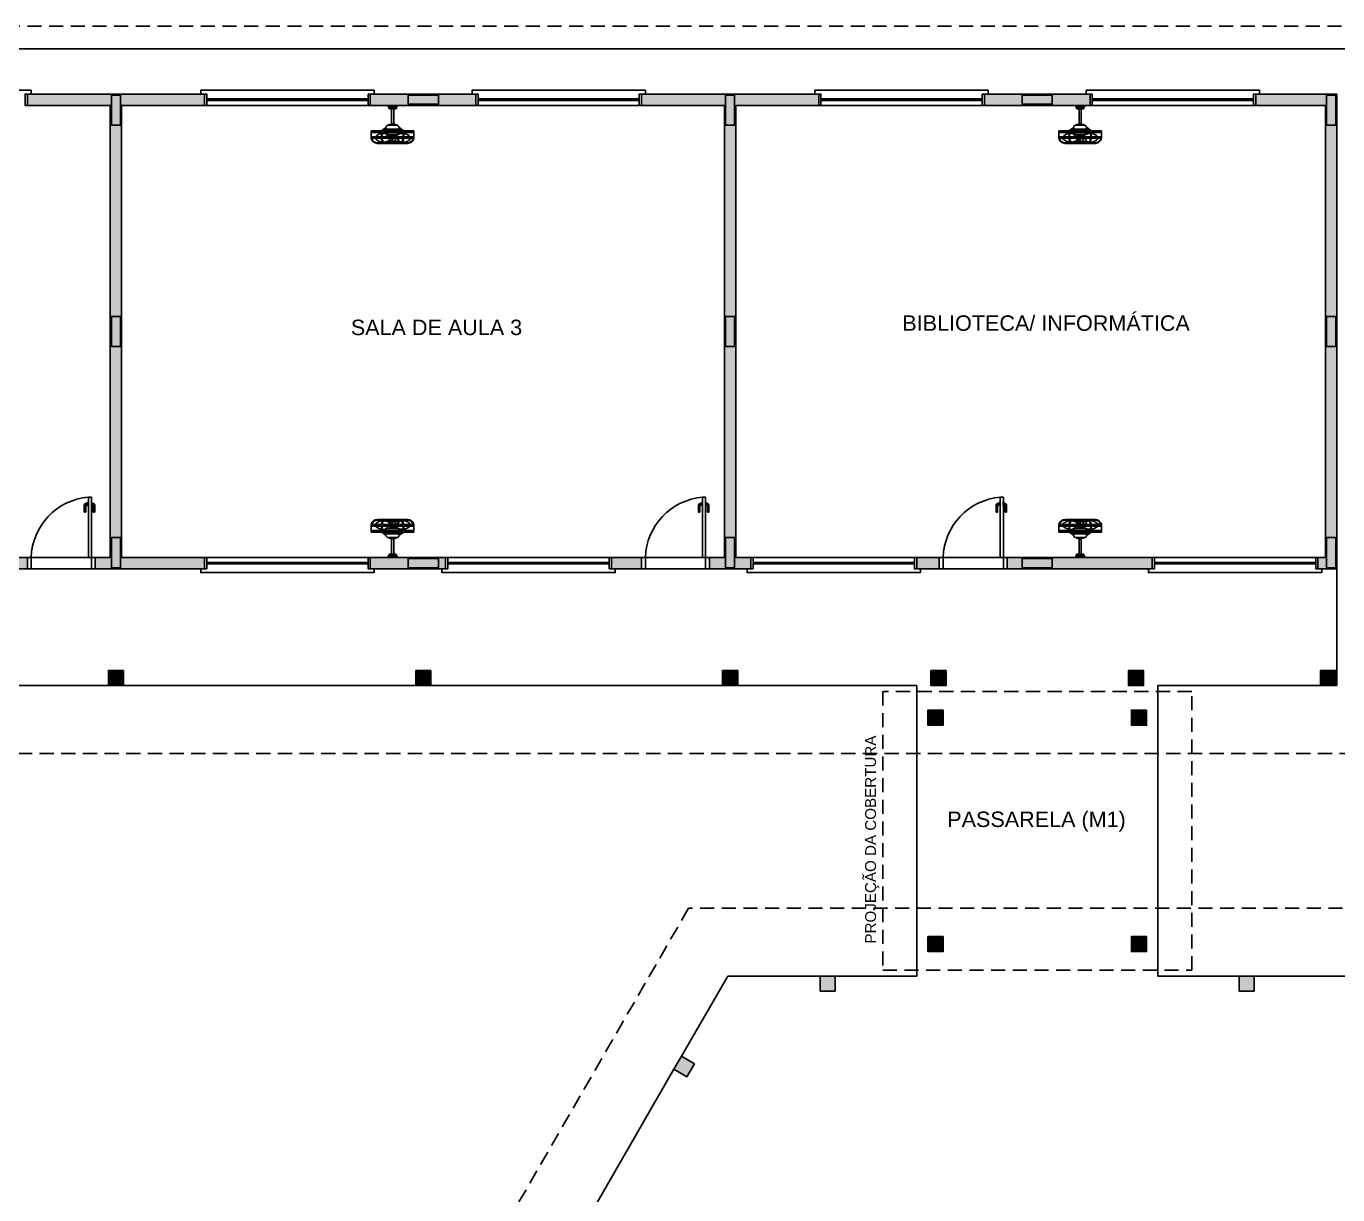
# Model space of a CAD drawing. Extents: x 247 to 523, y 32 to 113.
# Drawn here: x 454.08 to 471.48, y 70.27 to 85.78 of the extents above; entities that cross this region are included whole.
import ezdxf

# ---------------------------------------------------------------- set-up
doc = ezdxf.new("R2010")
doc.units = 0
doc.header["$LTSCALE"] = 0.005
doc.linetypes.add('TRACEJADO_G', pattern=[0.375, 0.25, -0.125])
for name, color, linetype in [('A-COTAS', 1, 'CONTINUOUS'), ('A-PAREDE', 5, 'CONTINUOUS'), ('A-PISOS-CTEL', 2, 'TRACEJADO_G'), ('A-PISOS-NIVEL', 1, 'CONTINUOUS'), ('A-PORTA', 3, 'CONTINUOUS'), ('A-SOLEIRA', 1, 'CONTINUOUS'), ('ACES-I', 251, 'CONTINUOUS'), ('AR-ESQ', 2, 'CONTINUOUS'), ('ARQ-TXT-1_050', 2, 'CONTINUOUS'), ('ARQ-TXT-1_075', 2, 'CONTINUOUS')]:
    doc.layers.add(name, color=color, linetype=linetype)
doc.styles.add('ESC-50-A20', font='arial.ttf', dxfattribs={"height": 0.1})

# ---------------------------------------------------------------- blocks, each defined once
blk = doc.blocks.new('A$C4CB241E8')
at = {"layer": 'ACES-I'}
for p, q in [((0.224, 0.5), (0.344, 0.5)), ((0.224, 0.49), (0.224, 0.5)), ((0.234, 0.48), (0.334, 0.48)), ((0.234, 0.47), (0.234, 0.48)), ((0.244, 0.46), (0.324, 0.46)), ((0.269, 0.252), (0.269, 0.46)), ((0.299, 0.252), (0.299, 0.46)), ((0.334, 0.47), (0.334, 0.48)), ((0.344, 0.49), (0.344, 0.5)), ((0.142, 0.17), (0.198, 0.212)), ((0.198, 0.203), (0.148, 0.166)), ((0.198, 0.203), (0.198, 0.166)), ((0.198, 0.189), (0.368, 0.189)), ((0.198, 0.182), (0.273, 0.182)), ((0.226, 0.24), (0.339, 0.24)), ((0.277, 0.257), (0.277, 0.253)), ((0.277, 0.253), (0.281, 0.243)), ((0.287, 0.258), (0.279, 0.258)), ((0.288, 0.253), (0.284, 0.243)), ((0.288, 0.253), (0.288, 0.257)), ((0.293, 0.182), (0.368, 0.182)), ((0.424, 0.172), (0.368, 0.213)), ((0.368, 0.205), (0.368, 0.166)), ((0.368, 0.205), (0.42, 0.166)), ((0, 0.166), (0, 0.074)), ((0, 0.166), (0.137, 0.166)), ((0, 0.145), (0.137, 0.145)), ((0, 0.089), (0.055, 0.089)), ((0.008, 0.067), (0.046, 0.067)), ((0.046, 0.067), (0.137, 0.067)), ((0.055, 0.089), (0.137, 0.089)), ((0.102, 0.007), (0.083, 0.007)), ((0.102, 0), (0.083, 0)), ((0.102, 0.007), (0.174, 0.007)), ((0.102, 0), (0.283, 0)), ((0.137, 0.166), (0.142, 0.17)), ((0.137, 0.131), (0.137, 0.145)), ((0.137, 0.089), (0.137, 0.131)), ((0.144, 0.145), (0.424, 0.145)), ((0.144, 0.132), (0.144, 0.145)), ((0.144, 0.089), (0.144, 0.132)), ((0.144, 0.089), (0.424, 0.089)), ((0.144, 0.067), (0.279, 0.067)), ((0.148, 0.166), (0.42, 0.166)), ((0.203, 0.007), (0.279, 0.007)), ((0.215, 0.027), (0.258, 0.027)), ((0.268, 0.043), (0.268, 0.067)), ((0.276, 0.118), (0.276, 0.099)), ((0.279, 0.067), (0.279, 0.009)), ((0.279, 0.067), (0.286, 0.067)), ((0.279, 0.009), (0.279, 0.007)), ((0.283, 0.089), (0.283, 0.067)), ((0.463, 0), (0.283, 0)), ((0.286, 0.067), (0.286, 0.009)), ((0.286, 0.067), (0.422, 0.067)), ((0.286, 0.009), (0.286, 0.007)), ((0.286, 0.007), (0.362, 0.007)), ((0.29, 0.118), (0.29, 0.099)), ((0.307, 0.027), (0.373, 0.027)), ((0.463, 0.007), (0.392, 0.007)), ((0.431, 0.166), (0.424, 0.172)), ((0.424, 0.145), (0.424, 0.089)), ((0.429, 0.067), (0.526, 0.067)), ((0.431, 0.166), (0.565, 0.166)), ((0.431, 0.145), (0.565, 0.145)), ((0.431, 0.13), (0.431, 0.145)), ((0.431, 0.089), (0.431, 0.13)), ((0.431, 0.089), (0.519, 0.089)), ((0.463, 0.007), (0.482, 0.007)), ((0.463, 0), (0.482, 0)), ((0.519, 0.089), (0.565, 0.089)), ((0.526, 0.067), (0.557, 0.067)), ((0.565, 0.166), (0.565, 0.074))]:
    blk.add_line(p, q, dxfattribs=at)
blk.add_lwpolyline([(0.273, 0.184), (0.273, 0.175), (0.293, 0.175), (0.293, 0.184)], close=True, dxfattribs=at)
for points in [[(0.246, 0.099), (0.246, 0.089)], [(0.323, 0.089), (0.323, 0.099), (0.246, 0.099)], [(0.246, 0.08), (0.246, 0.08)]]:
    blk.add_lwpolyline(points, dxfattribs=at)
for centre, radius, start, end in [((0.234, 0.49), 0.01, 180, 270), ((0.244, 0.47), 0.01, 180, 270), ((0.324, 0.47), 0.01, 270, 0), ((0.334, 0.49), 0.01, 270, 0), ((0.226, 0.212), 0.0283, 90, 180), ((0.283, 0.105), 0.148, 92.0593, 114.7191), ((0.242, 0.245), 0.00548, 36.9061, 175.1771), ((0.279, 0.257), 0.00141, 90, 180), ((0.283, 0.251), 0.00548, 13.9839, 166.0161), ((0.283, 0.244), 0.00141, 202.3134, 337.6866), ((0.287, 0.257), 0.00141, 0, 90), ((0.283, 0.105), 0.148, 65.2809, 87.9407), ((0.323, 0.245), 0.00548, 4.8229, 143.0939), ((0.339, 0.212), 0.0283, 3.732, 90), ((0.083, 0.084), 0.0836, 187.0241, 270.1403), ((0.083, 0.084), 0.0766, 192.4617, 270.1403), ((0.158, 0.164), 0.148, 220.8847, 270.7317), ((0.161, -0.014), 0.147, 99.4474, 135.8987), ((0.204, 0.067), 0.0671, 179.7166, 229.3446), ((0.161, -0.014), 0.147, 87.3551, 96.6689), ((0.204, 0.067), 0.06, 179.6832, 237.0138), ((0.204, 0.067), 0.0671, 229.3446, 243.4575), ((0.168, 0.133), 0, 90, 303.5739), ((0.165, 0.08), 0.0536, 23.5592, 86.613), ((0.158, 0.164), 0.148, 274.9997, 292.3413), ((0.204, 0.067), 0.06, 237.0138, 269.6517), ((0.226, 0.147), 0.0283, 182.9729, 248.6249), ((0.214, 0.101), 2.511308197128957e-15, 227.1184, 0), ((0.276, 0.127), 0.0676, 202.5993, 214.7226), ((0.158, 0.164), 0.148, 292.3413, 305.8305), ((0.283, 0.252), 0.148, 243.1417, 267.262), ((0.283, 1.064), 0.946, 265.9464, 274.0536), ((0.345, 0.107), 0.118, 199.8598, 236.3515), ((0.44, -0.107), 0.228, 134.8376, 138.9912), ((0.44, -0.107), 0.228, 130.1268, 132.3872), ((0.221, 0.107), 0.118, 303.6485, 317.1616), ((0.283, 0.252), 0.148, 272.738, 296.8583), ((0.221, 0.107), 0.118, 317.1616, 340.1402), ((0.415, -0.018), 0.148, 92.2685, 128.5678), ((0.297, 0.02), 0.0676, 22.5993, 43.7437), ((0.339, 0.147), 0.0283, 291.3751, 357.0271), ((0.409, 0.067), 0.0536, 203.5592, 228.099), ((0.362, 0.067), 0.06, 270.3483, 301.6358), ((0.409, 0.067), 0.0536, 228.099, 252.8541), ((0.362, 0.067), 0.0671, 296.5425, 307.5309), ((0.362, 0.067), 0.06, 301.6358, 0.3168), ((0.413, 0.161), 0.147, 266.0889, 320.6458), ((0.362, 0.067), 0.0671, 307.5309, 0.2834), ((0.415, -0.018), 0.148, 86.601, 92.2685), ((0.415, -0.018), 0.148, 45.7177, 83.837), ((0.482, 0.084), 0.0836, 269.8597, 352.9759), ((0.482, 0.084), 0.0766, 269.8597, 347.5383)]:
    blk.add_arc(centre, radius, start, end, dxfattribs=at)

msp = doc.modelspace()

# ---------------------------------------------------------------- hatches: boundary and pattern name
at = {"layer": 'A-COTAS'}
h = msp.add_hatch(color=253, dxfattribs=at)
h.set_gradient(color1=(173, 173, 173), color2=(173, 173, 173))
h.paths.add_polyline_path([(456.44457, 84.87658), (454.09457, 84.87658), (454.09457, 84.72658), (455.19457, 84.72658), (455.19457, 78.72658), (454.99457, 78.72658), (454.99457, 78.57658), (456.44457, 78.57658), (456.44457, 78.72658), (455.34457, 78.72658), (455.34457, 84.72658), (456.44457, 84.72658)])
h.paths.add_polyline_path([(455.20957, 84.86158), (455.32957, 84.86158), (455.32957, 84.46158), (455.20957, 84.46158)], flags=16)
h.paths.add_polyline_path([(455.20957, 78.99158), (455.32957, 78.99158), (455.32957, 78.59158), (455.20957, 78.59158)], flags=16)
h = msp.add_hatch(color=253, dxfattribs=at)
h.set_gradient(color1=(173, 173, 173), color2=(173, 173, 173))
h.paths.add_polyline_path([(455.20957, 84.46158), (455.32957, 84.46158), (455.32957, 84.86158), (455.20957, 84.86158)])
h = msp.add_hatch(color=253, dxfattribs=at)
h.set_gradient(color1=(173, 173, 173), color2=(173, 173, 173))
h.paths.add_polyline_path([(460.04457, 84.87658), (458.64457, 84.87658), (458.64457, 84.72658), (460.04457, 84.72658)])
h.paths.add_polyline_path([(459.14957, 84.86158), (459.54957, 84.86158), (459.54957, 84.74158), (459.14957, 84.74158)], flags=16)
h = msp.add_hatch(color=253, dxfattribs=at)
h.set_gradient(color1=(173, 173, 173), color2=(173, 173, 173))
h.paths.add_polyline_path([(459.14957, 84.86158), (459.14957, 84.74158), (459.54957, 84.74158), (459.54957, 84.86158)])
h = msp.add_hatch(color=253, dxfattribs=at)
h.set_gradient(color1=(173, 173, 173), color2=(173, 173, 173))
h.paths.add_polyline_path([(464.59457, 84.87658), (462.24457, 84.87658), (462.24457, 84.72658), (463.34457, 84.72658), (463.34457, 78.72658), (463.14457, 78.72658), (463.14457, 78.57658), (463.69457, 78.57658), (463.69457, 78.72658), (463.49457, 78.72658), (463.49457, 84.72658), (464.59457, 84.72658)])
h.paths.add_polyline_path([(463.35957, 84.86158), (463.47957, 84.86158), (463.47957, 84.46158), (463.35957, 84.46158)], flags=16)
h.paths.add_polyline_path([(463.35957, 78.99158), (463.47957, 78.99158), (463.47957, 78.59158), (463.35957, 78.59158)], flags=16)
h = msp.add_hatch(color=253, dxfattribs=at)
h.set_gradient(color1=(173, 173, 173), color2=(173, 173, 173))
h.paths.add_polyline_path([(463.35957, 84.46158), (463.47957, 84.46158), (463.47957, 84.86158), (463.35957, 84.86158)])
h = msp.add_hatch(color=253, dxfattribs=at)
h.set_gradient(color1=(173, 173, 173), color2=(173, 173, 173))
h.paths.add_polyline_path([(468.19457, 84.87658), (466.79457, 84.87658), (466.79457, 84.72658), (468.19457, 84.72658)])
h.paths.add_polyline_path([(467.29457, 84.86158), (467.69457, 84.86158), (467.69457, 84.74158), (467.29457, 84.74158)], flags=16)
h = msp.add_hatch(color=253, dxfattribs=at)
h.set_gradient(color1=(173, 173, 173), color2=(173, 173, 173))
h.paths.add_polyline_path([(467.29457, 84.86158), (467.29457, 84.74158), (467.69457, 84.74158), (467.69457, 84.86158)])
h = msp.add_hatch(color=253, dxfattribs=at)
h.set_gradient(color1=(173, 173, 173), color2=(173, 173, 173))
h.paths.add_polyline_path([(470.39457, 84.72658), (470.39457, 84.87658), (471.46957, 84.87658), (471.46957, 78.57658), (471.21957, 78.57658), (471.21957, 78.72658), (471.31957, 78.72658), (471.31957, 84.72658)])
h = msp.add_hatch(color=253, dxfattribs=at)
h.set_gradient(color1=(173, 173, 173), color2=(173, 173, 173))
h.paths.add_polyline_path([(471.45457, 84.46158), (471.33457, 84.46158), (471.33457, 84.86158), (471.45457, 84.86158)])
h = msp.add_hatch(color=253, dxfattribs=at)
h.set_gradient(color1=(173, 173, 173), color2=(173, 173, 173))
h.paths.add_polyline_path([(455.20957, 78.59158), (455.32957, 78.59158), (455.32957, 78.99158), (455.20957, 78.99158)])
h = msp.add_hatch(color=253, dxfattribs=at)
h.set_gradient(color1=(173, 173, 173), color2=(173, 173, 173))
h.paths.add_polyline_path([(463.35957, 78.59158), (463.47957, 78.59158), (463.47957, 78.99158), (463.35957, 78.99158)])
h = msp.add_hatch(color=253, dxfattribs=at)
h.set_gradient(color1=(173, 173, 173), color2=(173, 173, 173))
h.paths.add_polyline_path([(471.45457, 78.59158), (471.33457, 78.59158), (471.33457, 78.99158), (471.45457, 78.99158)])
h = msp.add_hatch(color=253, dxfattribs=at)
h.set_gradient(color1=(173, 173, 173), color2=(173, 173, 173))
h.paths.add_polyline_path([(454.09457, 78.72658), (453.69457, 78.72658), (453.69457, 78.57658), (454.09457, 78.57658)])
h = msp.add_hatch(color=253, dxfattribs=at)
h.set_gradient(color1=(173, 173, 173), color2=(173, 173, 173))
h.paths.add_polyline_path([(459.64457, 78.72658), (458.64457, 78.72658), (458.64457, 78.57658), (459.64457, 78.57658)])
h.paths.add_polyline_path([(459.14957, 78.71158), (459.54957, 78.71158), (459.54957, 78.59158), (459.14957, 78.59158)], flags=16)
h = msp.add_hatch(color=253, dxfattribs=at)
h.set_gradient(color1=(173, 173, 173), color2=(173, 173, 173))
h.paths.add_polyline_path([(459.14957, 78.71158), (459.14957, 78.59158), (459.54957, 78.59158), (459.54957, 78.71158)])
h = msp.add_hatch(color=253, dxfattribs=at)
h.set_gradient(color1=(173, 173, 173), color2=(173, 173, 173))
h.paths.add_polyline_path([(462.24457, 78.72658), (461.84457, 78.72658), (461.84457, 78.57658), (462.24457, 78.57658)])
h = msp.add_hatch(color=253, dxfattribs=at)
h.set_gradient(color1=(173, 173, 173), color2=(173, 173, 173))
h.paths.add_polyline_path([(466.19457, 78.72658), (465.89457, 78.72658), (465.89457, 78.57658), (466.19457, 78.57658)])
h = msp.add_hatch(color=253, dxfattribs=at)
h.set_gradient(color1=(173, 173, 173), color2=(173, 173, 173))
h.paths.add_polyline_path([(469.01957, 78.72658), (467.09457, 78.72658), (467.09457, 78.57658), (469.01957, 78.57658)])
h.paths.add_polyline_path([(467.69457, 78.59158), (467.29457, 78.59158), (467.29457, 78.71158), (467.69457, 78.71158)], flags=16)
h = msp.add_hatch(color=253, dxfattribs=at)
h.set_gradient(color1=(173, 173, 173), color2=(173, 173, 173))
h.paths.add_polyline_path([(467.29457, 78.71158), (467.29457, 78.59158), (467.69457, 78.59158), (467.69457, 78.71158)])
h = msp.add_hatch(color=253, dxfattribs=at)
h.set_gradient(color1=(173, 173, 173), color2=(173, 173, 173))
h.paths.add_polyline_path([(455.36957, 77.22658), (455.16957, 77.22658), (455.16957, 77.02658), (455.36957, 77.02658)])
h = msp.add_hatch(color=253, dxfattribs=at)
h.set_gradient(color1=(173, 173, 173), color2=(173, 173, 173))
h.paths.add_polyline_path([(459.44957, 77.22658), (459.24957, 77.22658), (459.24957, 77.02658), (459.44957, 77.02658)])
h = msp.add_hatch(color=253, dxfattribs=at)
h.set_gradient(color1=(173, 173, 173), color2=(173, 173, 173))
h.paths.add_polyline_path([(463.51957, 77.22658), (463.31957, 77.22658), (463.31957, 77.02658), (463.51957, 77.02658)])
h = msp.add_hatch(color=253, dxfattribs=at)
h.set_gradient(color1=(173, 173, 173), color2=(173, 173, 173))
h.paths.add_polyline_path([(466.28408, 77.22658), (466.08408, 77.22658), (466.08408, 77.02658), (466.28408, 77.02658)])
h = msp.add_hatch(color=253, dxfattribs=at)
h.set_gradient(color1=(173, 173, 173), color2=(173, 173, 173))
h.paths.add_polyline_path([(468.70505, 77.22658), (468.90505, 77.22658), (468.90505, 77.02658), (468.70505, 77.02658)])
h = msp.add_hatch(color=253, dxfattribs=at)
h.set_gradient(color1=(173, 173, 173), color2=(173, 173, 173))
h.paths.add_polyline_path([(471.45457, 77.22658), (471.25457, 77.22658), (471.25457, 77.02658), (471.45457, 77.02658)])
h = msp.add_hatch(color=253, dxfattribs=at)
h.set_gradient(color1=(173, 173, 173), color2=(173, 173, 173))
h.paths.add_polyline_path([(466.24457, 76.70138), (466.04457, 76.70138), (466.04457, 76.50138), (466.24457, 76.50138)])
h = msp.add_hatch(color=253, dxfattribs=at)
h.set_gradient(color1=(173, 173, 173), color2=(173, 173, 173))
h.paths.add_polyline_path([(468.94457, 76.70138), (468.74457, 76.70138), (468.74457, 76.50138), (468.94457, 76.50138)])
h = msp.add_hatch(color=253, dxfattribs=at)
h.set_gradient(color1=(173, 173, 173), color2=(173, 173, 173))
h.paths.add_polyline_path([(466.24457, 73.6973), (466.04457, 73.6973), (466.04457, 73.4973), (466.24457, 73.4973)])
h = msp.add_hatch(color=253, dxfattribs=at)
h.set_gradient(color1=(173, 173, 173), color2=(173, 173, 173))
h.paths.add_polyline_path([(468.94457, 73.6973), (468.74457, 73.6973), (468.74457, 73.4973), (468.94457, 73.4973)])
h = msp.add_hatch(color=253, dxfattribs=at)
h.set_gradient(color1=(173, 173, 173), color2=(173, 173, 173))
h.paths.add_polyline_path([(474.95948, 64.9573), (474.84401, 64.9573), (474.82288, 64.92069), (474.95948, 64.84183)])
h.paths.add_polyline_path([(475.07495, 64.9573), (474.95948, 64.9573), (474.95948, 64.84183), (474.99609, 64.82069)])
h.paths.add_polyline_path([(474.95948, 65.07277), (474.95948, 64.9573), (475.07495, 64.9573), (475.09609, 64.9939)])
h.paths.add_polyline_path([(474.95948, 65.07277), (474.92288, 65.0939), (474.84401, 64.9573), (474.95948, 64.9573)])
h.paths.add_polyline_path([(475.07495, 67.1573), (474.95948, 67.1573), (474.95948, 67.04183), (475.09609, 67.12069)])
h.paths.add_polyline_path([(474.99609, 67.2939), (474.95948, 67.27277), (474.95948, 67.1573), (475.07495, 67.1573)])
h.paths.add_polyline_path([(474.95948, 67.27277), (474.82288, 67.1939), (474.84401, 67.1573), (474.95948, 67.1573)])
h.paths.add_polyline_path([(474.95948, 67.1573), (474.84401, 67.1573), (474.92288, 67.02069), (474.95948, 67.04183)])
h.paths.add_polyline_path([(472.31626, 71.9355), (472.29512, 71.9721), (472.17965, 71.9721), (472.17965, 71.85663)])
h.paths.add_polyline_path([(472.21626, 72.10871), (472.17965, 72.08757), (472.17965, 71.9721), (472.29512, 71.9721)])
h.paths.add_polyline_path([(472.17965, 72.08757), (472.04305, 72.00871), (472.06418, 71.9721), (472.17965, 71.9721)])
h.paths.add_polyline_path([(472.17965, 71.9721), (472.06418, 71.9721), (472.14305, 71.8355), (472.17965, 71.85663)])
h.paths.add_polyline_path([(470.3744, 73.0721), (470.2744, 73.0721), (470.2744, 72.9721), (470.3744, 72.9721)])
h.paths.add_polyline_path([(470.2744, 73.0721), (470.1744, 73.0721), (470.1744, 72.9721), (470.2744, 72.9721)])
h.paths.add_polyline_path([(470.2744, 73.1721), (470.1744, 73.1721), (470.1744, 73.0721), (470.2744, 73.0721)])
h.paths.add_polyline_path([(470.3744, 73.1721), (470.2744, 73.1721), (470.2744, 73.0721), (470.3744, 73.0721)])
h.paths.add_polyline_path([(464.81474, 73.0721), (464.71474, 73.0721), (464.71474, 72.9721), (464.81474, 72.9721)])
h.paths.add_polyline_path([(464.81474, 73.1721), (464.71474, 73.1721), (464.71474, 73.0721), (464.81474, 73.0721)])
h.paths.add_polyline_path([(464.71474, 73.1721), (464.61474, 73.1721), (464.61474, 73.0721), (464.71474, 73.0721)])
h.paths.add_polyline_path([(464.71474, 73.0721), (464.61474, 73.0721), (464.61474, 72.9721), (464.71474, 72.9721)])
h.paths.add_polyline_path([(462.92495, 71.9721), (462.80948, 71.9721), (462.80948, 71.85663), (462.84609, 71.8355)])
h.paths.add_polyline_path([(462.80948, 72.08757), (462.80948, 71.9721), (462.92495, 71.9721), (462.94609, 72.00871)])
h.paths.add_polyline_path([(462.80948, 72.08757), (462.77288, 72.10871), (462.69401, 71.9721), (462.80948, 71.9721)])
h.paths.add_polyline_path([(462.80948, 71.9721), (462.69401, 71.9721), (462.67288, 71.9355), (462.80948, 71.85663)])
h.paths.add_polyline_path([(460.14512, 67.1573), (460.02965, 67.1573), (460.02965, 67.04183), (460.06626, 67.02069)])
h.paths.add_polyline_path([(460.16626, 67.1939), (460.02965, 67.27277), (460.02965, 67.1573), (460.14512, 67.1573)])
h.paths.add_polyline_path([(460.02965, 67.27277), (459.99305, 67.2939), (459.91418, 67.1573), (460.02965, 67.1573)])
h.paths.add_polyline_path([(460.02965, 67.1573), (459.91418, 67.1573), (459.89305, 67.12069), (460.02965, 67.04183)])
h.paths.add_polyline_path([(460.14512, 64.9573), (460.02965, 64.9573), (460.02965, 64.84183), (460.16626, 64.92069)])
h.paths.add_polyline_path([(460.06626, 65.0939), (460.02965, 65.07277), (460.02965, 64.9573), (460.14512, 64.9573)])
h.paths.add_polyline_path([(460.02965, 65.07277), (459.89305, 64.9939), (459.91418, 64.9573), (460.02965, 64.9573)])
h.paths.add_polyline_path([(460.02965, 64.9573), (459.91418, 64.9573), (459.99305, 64.82069), (460.02965, 64.84183)])

# ---------------------------------------------------------------- linework, layer by layer
at = {"layer": 'A-COTAS', "color": 253}
msp.add_line((462.24457, 84.72658), (462.24457, 84.87658), dxfattribs=at)
at = {"layer": 'A-COTAS', "color": 251}
msp.add_line((471.46957, 78.57658), (471.46957, 77.02658), dxfattribs=at)
msp.add_lwpolyline([(459.14957, 84.86158), (459.14957, 84.74158), (459.54957, 84.74158), (459.54957, 84.86158)], close=True, dxfattribs=at)
at = {"layer": 'A-PAREDE', "color": 251}
for p, q in [((456.44457, 84.87658), (454.09457, 84.87658)), ((454.09457, 84.72658), (454.09457, 84.87658)), ((456.44457, 84.72658), (456.44457, 84.87658)), ((464.59457, 84.72658), (464.59457, 84.87658)), ((470.39457, 84.87658), (471.46957, 84.87658)), ((470.39457, 84.72658), (470.39457, 84.87658)), ((471.46957, 78.57658), (471.46957, 84.87658)), ((455.19457, 78.72658), (455.19457, 84.72658)), ((455.34457, 78.72658), (455.34457, 84.72658)), ((456.44457, 84.72658), (455.34457, 84.72658)), ((463.34457, 78.72658), (463.34457, 84.72658)), ((463.49457, 78.72658), (463.49457, 84.72658)), ((464.59457, 84.72658), (463.49457, 84.72658)), ((470.39457, 84.72658), (471.31957, 84.72658)), ((471.31957, 78.72658), (471.31957, 84.72658)), ((455.19457, 78.72658), (454.98868, 78.72658)), ((454.99457, 78.72658), (454.99457, 78.57658)), ((455.19457, 78.72658), (454.99457, 78.72658)), ((456.44457, 78.72658), (455.34457, 78.72658)), ((456.44457, 78.72658), (456.44457, 78.57658)), ((458.64457, 78.72658), (459.64457, 78.72658)), ((458.64457, 78.72658), (458.64457, 78.57658)), ((459.64457, 78.72658), (459.64457, 78.57658)), ((461.84457, 78.57658), (461.84457, 78.72658)), ((463.14457, 78.72658), (463.14457, 78.57658)), ((463.34457, 78.72658), (463.14457, 78.72658)), ((463.49457, 78.72658), (463.69457, 78.72658)), ((463.69457, 78.57658), (463.69457, 78.72658)), ((465.89457, 78.72658), (466.19457, 78.72658)), ((465.89457, 78.57658), (465.89457, 78.72658)), ((466.19457, 78.72658), (466.19457, 78.57658)), ((469.09457, 78.72658), (467.09457, 78.72658)), ((469.01957, 78.72658), (467.09457, 78.72658)), ((467.09457, 78.72658), (467.09457, 78.57658)), ((469.01957, 78.57658), (469.01957, 78.72658)), ((471.31957, 78.72658), (471.21957, 78.72658)), ((471.21957, 78.57658), (471.21957, 78.72658)), ((454.98868, 78.57658), (456.44457, 78.57658)), ((458.64457, 78.57658), (459.64457, 78.57658)), ((463.70057, 78.57658), (463.13868, 78.57658)), ((466.19457, 78.57658), (465.89457, 78.57658)), ((469.01957, 78.57658), (467.09457, 78.57658)), ((471.21957, 78.57658), (471.46957, 78.57658))]:
    msp.add_line(p, q, dxfattribs=at)
for points in [[(455.20957, 84.46158), (455.32957, 84.46158), (455.32957, 84.86158), (455.20957, 84.86158)], [(460.04457, 84.87658), (460.04457, 84.72658), (458.64457, 84.72658), (458.64457, 84.87658)], [(463.35957, 84.46158), (463.47957, 84.46158), (463.47957, 84.86158), (463.35957, 84.86158)], [(468.19457, 84.87658), (468.19457, 84.72658), (466.79457, 84.72658), (466.79457, 84.87658)], [(467.29457, 84.86158), (467.29457, 84.74158), (467.69457, 84.74158), (467.69457, 84.86158)], [(471.45457, 84.46158), (471.33457, 84.46158), (471.33457, 84.86158), (471.45457, 84.86158)], [(455.20957, 81.52658), (455.32957, 81.52658), (455.32957, 81.92658), (455.20957, 81.92658)], [(463.35957, 81.52658), (463.47957, 81.52658), (463.47957, 81.92658), (463.35957, 81.92658)], [(471.45457, 81.52658), (471.33457, 81.52658), (471.33457, 81.92658), (471.45457, 81.92658)], [(455.20957, 78.59158), (455.32957, 78.59158), (455.32957, 78.99158), (455.20957, 78.99158)], [(463.35957, 78.59158), (463.47957, 78.59158), (463.47957, 78.99158), (463.35957, 78.99158)], [(471.45457, 78.59158), (471.33457, 78.59158), (471.33457, 78.99158), (471.45457, 78.99158)], [(454.09457, 78.72658), (453.69457, 78.72658), (453.69457, 78.57658), (454.09457, 78.57658)], [(459.14957, 78.71158), (459.14957, 78.59158), (459.54957, 78.59158), (459.54957, 78.71158)], [(462.24457, 78.72658), (461.84457, 78.72658), (461.84457, 78.57658), (462.24457, 78.57658)], [(467.29457, 78.71158), (467.29457, 78.59158), (467.69457, 78.59158), (467.69457, 78.71158)], [(455.36957, 77.22658), (455.16957, 77.22658), (455.16957, 77.02658), (455.36957, 77.02658)], [(459.44957, 77.22658), (459.24957, 77.22658), (459.24957, 77.02658), (459.44957, 77.02658)], [(463.51957, 77.22658), (463.31957, 77.22658), (463.31957, 77.02658), (463.51957, 77.02658)], [(466.28408, 77.22658), (466.08408, 77.22658), (466.08408, 77.02658), (466.28408, 77.02658)], [(468.70505, 77.22658), (468.90505, 77.22658), (468.90505, 77.02658), (468.70505, 77.02658)], [(471.45457, 77.22658), (471.25457, 77.22658), (471.25457, 77.02658), (471.45457, 77.02658)], [(466.24457, 76.70138), (466.04457, 76.70138), (466.04457, 76.50138), (466.24457, 76.50138)], [(468.94457, 76.70138), (468.74457, 76.70138), (468.74457, 76.50138), (468.94457, 76.50138)], [(466.24457, 73.6973), (466.04457, 73.6973), (466.04457, 73.4973), (466.24457, 73.4973)], [(468.94457, 73.6973), (468.74457, 73.6973), (468.74457, 73.4973), (468.94457, 73.4973)], [(464.61474, 72.9721), (464.81474, 72.9721), (464.81474, 73.1721), (464.61474, 73.1721)], [(470.3744, 72.9721), (470.1744, 72.9721), (470.1744, 73.1721), (470.3744, 73.1721)], [(462.94609, 72.00871), (462.84609, 71.8355), (462.67288, 71.9355), (462.77288, 72.10871)]]:
    msp.add_lwpolyline(points, close=True, dxfattribs=at)
for points in [[(464.59457, 84.87658), (462.24457, 84.87658)], [(455.19457, 78.72658), (455.19457, 78.72658), (455.19457, 84.72658), (454.09457, 84.72658)], [(463.34457, 78.72658), (463.34457, 78.72658), (463.34457, 84.72658), (462.24457, 84.72658)]]:
    msp.add_lwpolyline(points, dxfattribs=at)
at = {"layer": 'A-PISOS-CTEL', "color": 251, "linetype": 'TRACEJADO_G', "ltscale": 150}
for points in [[(437.99457, 85.77658), (496.99457, 85.77658), (496.99457, 76.12658), (437.99457, 76.12658)], [(465.44457, 73.24934), (469.54457, 73.24934), (469.54457, 76.94934), (465.44457, 76.94934)], [(472.12192, 74.0721), (462.86722, 74.0721), (458.23987, 66.0573), (462.86722, 58.04249), (472.12192, 58.04249), (476.74927, 66.0573)]]:
    msp.add_lwpolyline(points, close=True, dxfattribs=at)
at = {"layer": 'A-PISOS-NIVEL', "color": 251}
for p, q in [((496.69457, 85.47658), (438.29457, 85.47658)), ((440.65957, 77.02658), (465.89457, 77.02658)), ((465.89457, 77.02658), (465.89457, 73.1721)), ((471.46957, 77.02658), (469.09457, 77.02658)), ((469.09457, 73.1721), (469.09457, 77.02658)), ((462.77288, 72.10871), (463.38683, 73.1721)), ((464.61474, 73.1721), (463.38683, 73.1721)), ((464.81474, 73.1721), (465.89457, 73.1721)), ((470.1744, 73.1721), (469.09457, 73.1721)), ((470.3744, 73.1721), (471.6023, 73.1721)), ((462.67288, 71.9355), (459.99305, 67.2939))]:
    msp.add_line(p, q, dxfattribs=at)
at = {"layer": 'A-PORTA', "color": 251}
for p, q in [((454.84868, 79.33621), (454.84868, 79.41621)), ((454.86868, 79.33621), (454.86868, 79.41621)), ((454.87868, 79.44621), (454.89368, 79.44621)), ((454.87868, 79.42621), (454.89368, 79.42621)), ((454.89368, 79.41121), (454.89368, 79.46121)), ((454.89368, 79.46121), (454.89868, 79.46121)), ((454.89368, 79.41121), (454.89868, 79.41121)), ((454.94368, 79.46121), (454.93868, 79.46121)), ((454.94368, 79.41121), (454.93868, 79.41121)), ((454.94368, 79.41121), (454.94368, 79.46121)), ((454.95868, 79.44621), (454.94368, 79.44621)), ((454.95868, 79.42621), (454.94368, 79.42621)), ((454.96868, 79.33621), (454.96868, 79.41621)), ((454.98868, 79.33621), (454.98868, 79.41621)), ((462.99868, 79.33621), (462.99868, 79.41621)), ((463.01868, 79.33621), (463.01868, 79.41621)), ((463.02868, 79.44621), (463.04368, 79.44621)), ((463.02868, 79.42621), (463.04368, 79.42621)), ((463.04368, 79.41121), (463.04368, 79.46121)), ((463.04368, 79.46121), (463.04868, 79.46121)), ((463.04368, 79.41121), (463.04868, 79.41121)), ((463.09368, 79.46121), (463.08868, 79.46121)), ((463.09368, 79.41121), (463.08868, 79.41121)), ((463.09368, 79.41121), (463.09368, 79.46121)), ((463.10868, 79.44621), (463.09368, 79.44621)), ((463.10868, 79.42621), (463.09368, 79.42621)), ((463.11868, 79.33621), (463.11868, 79.41621)), ((463.13868, 79.33621), (463.13868, 79.41621)), ((466.94868, 79.33621), (466.94868, 79.41621)), ((466.96868, 79.33621), (466.96868, 79.41621)), ((466.97868, 79.44621), (466.99368, 79.44621)), ((466.97868, 79.42621), (466.99368, 79.42621)), ((466.99368, 79.41121), (466.99368, 79.46121)), ((466.99368, 79.46121), (466.99868, 79.46121)), ((466.99368, 79.41121), (466.99868, 79.41121)), ((467.04368, 79.46121), (467.03868, 79.46121)), ((467.04368, 79.41121), (467.03868, 79.41121)), ((467.04368, 79.41121), (467.04368, 79.46121)), ((467.05868, 79.44621), (467.04368, 79.44621)), ((467.05868, 79.42621), (467.04368, 79.42621)), ((467.06868, 79.33621), (467.06868, 79.41621)), ((467.08868, 79.33621), (467.08868, 79.41621))]:
    msp.add_line(p, q, dxfattribs=at)
for centre, radius, start, end in [((454.97368, 78.6998), 0.82954, 94.778783, 178.149871), ((454.87868, 79.41621), 0.03, 90, 180), ((454.87868, 79.41621), 0.01, 90, 180), ((454.95868, 79.41621), 0.03, 0, 90), ((454.95868, 79.41621), 0.01, 0, 90), ((463.12368, 78.6998), 0.82954, 94.778783, 178.149871), ((463.02868, 79.41621), 0.03, 90, 180), ((463.02868, 79.41621), 0.01, 90, 180), ((463.10868, 79.41621), 0.03, 0, 90), ((463.10868, 79.41621), 0.01, 0, 90), ((467.07368, 78.6998), 0.82954, 94.778783, 178.149871), ((466.97868, 79.41621), 0.03, 90, 180), ((466.97868, 79.41621), 0.01, 90, 180), ((467.05868, 79.41621), 0.03, 0, 90), ((467.05868, 79.41621), 0.01, 0, 90), ((454.85868, 79.33621), 0.01, 180, 0), ((454.97868, 79.33621), 0.01, 180, 0), ((463.00868, 79.33621), 0.01, 180, 0), ((463.12868, 79.33621), 0.01, 180, 0), ((466.95868, 79.33621), 0.01, 180, 0), ((467.07868, 79.33621), 0.01, 180, 0)]:
    msp.add_arc(centre, radius, start, end, dxfattribs=at)
at = {"layer": 'A-SOLEIRA', "color": 251}
for p, q in [((454.90457, 78.72658), (454.14457, 78.72658)), ((463.05457, 78.72658), (462.29457, 78.72658)), ((467.00457, 78.72658), (466.24457, 78.72658)), ((454.14457, 78.57658), (454.94457, 78.57658)), ((462.29457, 78.57658), (463.09457, 78.57658)), ((466.24457, 78.57658), (467.04457, 78.57658))]:
    msp.add_line(p, q, dxfattribs=at)
at = {"layer": 'AR-ESQ', "color": 251}
for p, q in [((456.47457, 84.81158), (458.61457, 84.81158)), ((456.47457, 84.79158), (458.61457, 84.79158)), ((462.21457, 84.81158), (460.07457, 84.81158)), ((462.21457, 84.79158), (460.07457, 84.79158)), ((464.62457, 84.81158), (466.76457, 84.81158)), ((464.62457, 84.79158), (466.76457, 84.79158)), ((470.36457, 84.81158), (468.22457, 84.81158)), ((470.36457, 84.79158), (468.22457, 84.79158)), ((456.47457, 84.72658), (458.61457, 84.72658)), ((462.21457, 84.72658), (460.07457, 84.72658)), ((464.62457, 84.72658), (466.76457, 84.72658)), ((470.36457, 84.72658), (468.22457, 84.72658)), ((454.90457, 78.72658), (454.90457, 79.52658)), ((454.90457, 79.52658), (454.94457, 79.52658)), ((454.94457, 78.72658), (454.94457, 79.52658)), ((463.05457, 78.72658), (463.05457, 79.52658)), ((463.05457, 79.52658), (463.09457, 79.52658)), ((463.09457, 78.72658), (463.09457, 79.52658)), ((467.00457, 78.72658), (467.00457, 79.52658)), ((467.00457, 79.52658), (467.04457, 79.52658)), ((467.04457, 78.72658), (467.04457, 79.52658)), ((454.09457, 78.72658), (454.14457, 78.72658)), ((454.14457, 78.72658), (454.14457, 78.57658)), ((454.90457, 78.72658), (454.94457, 78.72658)), ((454.94457, 78.72658), (454.94457, 78.57658)), ((454.94457, 78.72658), (454.99457, 78.72658)), ((456.47457, 78.72658), (458.61457, 78.72658)), ((456.47457, 78.66158), (458.61457, 78.66158)), ((459.67457, 78.72658), (461.81457, 78.72658)), ((459.67457, 78.66158), (461.81457, 78.66158)), ((462.24457, 78.72658), (462.29457, 78.72658)), ((462.29457, 78.72658), (462.29457, 78.57658)), ((463.05457, 78.72658), (463.09457, 78.72658)), ((463.09457, 78.72658), (463.09457, 78.57658)), ((463.09457, 78.72658), (463.14457, 78.72658)), ((463.72457, 78.72658), (465.86457, 78.72658)), ((463.72457, 78.66158), (465.86457, 78.66158)), ((466.19457, 78.72658), (466.24457, 78.72658)), ((466.24457, 78.72658), (466.24457, 78.57658)), ((467.00457, 78.72658), (467.04457, 78.72658)), ((467.04457, 78.72658), (467.04457, 78.57658)), ((467.04457, 78.72658), (467.09457, 78.72658)), ((469.04957, 78.72658), (471.18957, 78.72658)), ((469.04957, 78.66158), (471.18957, 78.66158)), ((454.09457, 78.57658), (454.14457, 78.57658)), ((454.94457, 78.57658), (454.99457, 78.57658)), ((456.47457, 78.64158), (458.61457, 78.64158)), ((459.67457, 78.64158), (461.81457, 78.64158)), ((462.24457, 78.57658), (462.29457, 78.57658)), ((463.09457, 78.57658), (463.14457, 78.57658)), ((463.72457, 78.64158), (465.86457, 78.64158)), ((466.19457, 78.57658), (466.24457, 78.57658)), ((467.04457, 78.57658), (467.09457, 78.57658)), ((469.04957, 78.64158), (471.18957, 78.64158))]:
    msp.add_line(p, q, dxfattribs=at)
for points in [[(451.84457, 84.87658), (451.84457, 84.92658), (454.14457, 84.92658), (454.14457, 84.87658)], [(456.39457, 84.87658), (456.39457, 84.92658), (458.69457, 84.92658), (458.69457, 84.87658)], [(459.99457, 84.87658), (459.99457, 84.92658), (462.29457, 84.92658), (462.29457, 84.87658)], [(464.54457, 84.87658), (464.54457, 84.92658), (466.84457, 84.92658), (466.84457, 84.87658)], [(468.14457, 84.87658), (468.14457, 84.92658), (470.44457, 84.92658), (470.44457, 84.87658)], [(456.39457, 78.57658), (456.39457, 78.52658), (458.69457, 78.52658), (458.69457, 78.57658)], [(459.59457, 78.57658), (459.59457, 78.52658), (461.89457, 78.52658), (461.89457, 78.57658)], [(463.64457, 78.57658), (463.64457, 78.52658), (465.94457, 78.52658), (465.94457, 78.57658)], [(468.96957, 78.57658), (468.96957, 78.52658), (471.26957, 78.52658), (471.26957, 78.57658)]]:
    msp.add_lwpolyline(points, dxfattribs=at)
for points in [[(454.09457, 84.87658), (454.06457, 84.87658), (454.06457, 84.72658), (454.09457, 84.72658)], [(456.44457, 84.87658), (456.47457, 84.87658), (456.47457, 84.72658), (456.44457, 84.72658)], [(458.61457, 84.87658), (458.64457, 84.87658), (458.64457, 84.72658), (458.61457, 84.72658)], [(460.07457, 84.87658), (460.04457, 84.87658), (460.04457, 84.72658), (460.07457, 84.72658)], [(462.24457, 84.87658), (462.21457, 84.87658), (462.21457, 84.72658), (462.24457, 84.72658)], [(464.59457, 84.87658), (464.62457, 84.87658), (464.62457, 84.72658), (464.59457, 84.72658)], [(466.76457, 84.87658), (466.79457, 84.87658), (466.79457, 84.72658), (466.76457, 84.72658)], [(468.22457, 84.87658), (468.19457, 84.87658), (468.19457, 84.72658), (468.22457, 84.72658)], [(470.39457, 84.87658), (470.36457, 84.87658), (470.36457, 84.72658), (470.39457, 84.72658)], [(456.44457, 78.72658), (456.47457, 78.72658), (456.47457, 78.57658), (456.44457, 78.57658)], [(458.61457, 78.72658), (458.64457, 78.72658), (458.64457, 78.57658), (458.61457, 78.57658)], [(459.64457, 78.72658), (459.67457, 78.72658), (459.67457, 78.57658), (459.64457, 78.57658)], [(461.81457, 78.72658), (461.84457, 78.72658), (461.84457, 78.57658), (461.81457, 78.57658)], [(463.69457, 78.72658), (463.72457, 78.72658), (463.72457, 78.57658), (463.69457, 78.57658)], [(465.86457, 78.72658), (465.89457, 78.72658), (465.89457, 78.57658), (465.86457, 78.57658)], [(469.01957, 78.72658), (469.04957, 78.72658), (469.04957, 78.57658), (469.01957, 78.57658)], [(471.18957, 78.72658), (471.21957, 78.72658), (471.21957, 78.57658), (471.18957, 78.57658)]]:
    msp.add_lwpolyline(points, close=True, dxfattribs=at)

# ---------------------------------------------------------------- block references
at = {"layer": 'A-COTAS', "color": 251, "linetype": 'Continuous'}
for p in [(458.65732, 84.22206), (467.78038, 84.22206)]:
    msp.add_blockref('A$C4CB241E8', p, dxfattribs=at)
at = {"layer": 'A-COTAS', "color": 251, "linetype": 'Continuous', "xscale": -1, "rotation": 180}
for p in [(458.65732, 79.2311), (467.78038, 79.2311)]:
    msp.add_blockref('A$C4CB241E8', p, dxfattribs=at)

# ---------------------------------------------------------------- texts
at = {"layer": 'ARQ-TXT-1_050', "color": 251, "char_height": 0.2048, "attachment_point": 1, "style": 'ESC-50-A20'}
for s, width, insert in [('\\pi0.56859;BIBLIOTECA/ INFORMÁTICA       ', 4.4606405, (465.13567, 81.93996)), ('\\pi0.49437;SALA DE AULA 3', 2.7657216, (457.89207, 81.88256)), ('\\pi1.2976;PASSARELA (M1)       ', 4.4606405, (465.00293, 75.35518))]:
    msp.add_mtext_dynamic_manual_height_columns(s, width=width, gutter_width=1, heights=[0], dxfattribs=dict(at, insert=insert))
at = {"layer": 'ARQ-TXT-1_075', "color": 251, "style": 'ESC-50-A20'}
msp.add_text('PROJEÇÃO DA COBERTURA', height=0.144, rotation=90, dxfattribs=at).set_placement((465.35479, 73.60359))

doc.saveas('drawing.dxf')
